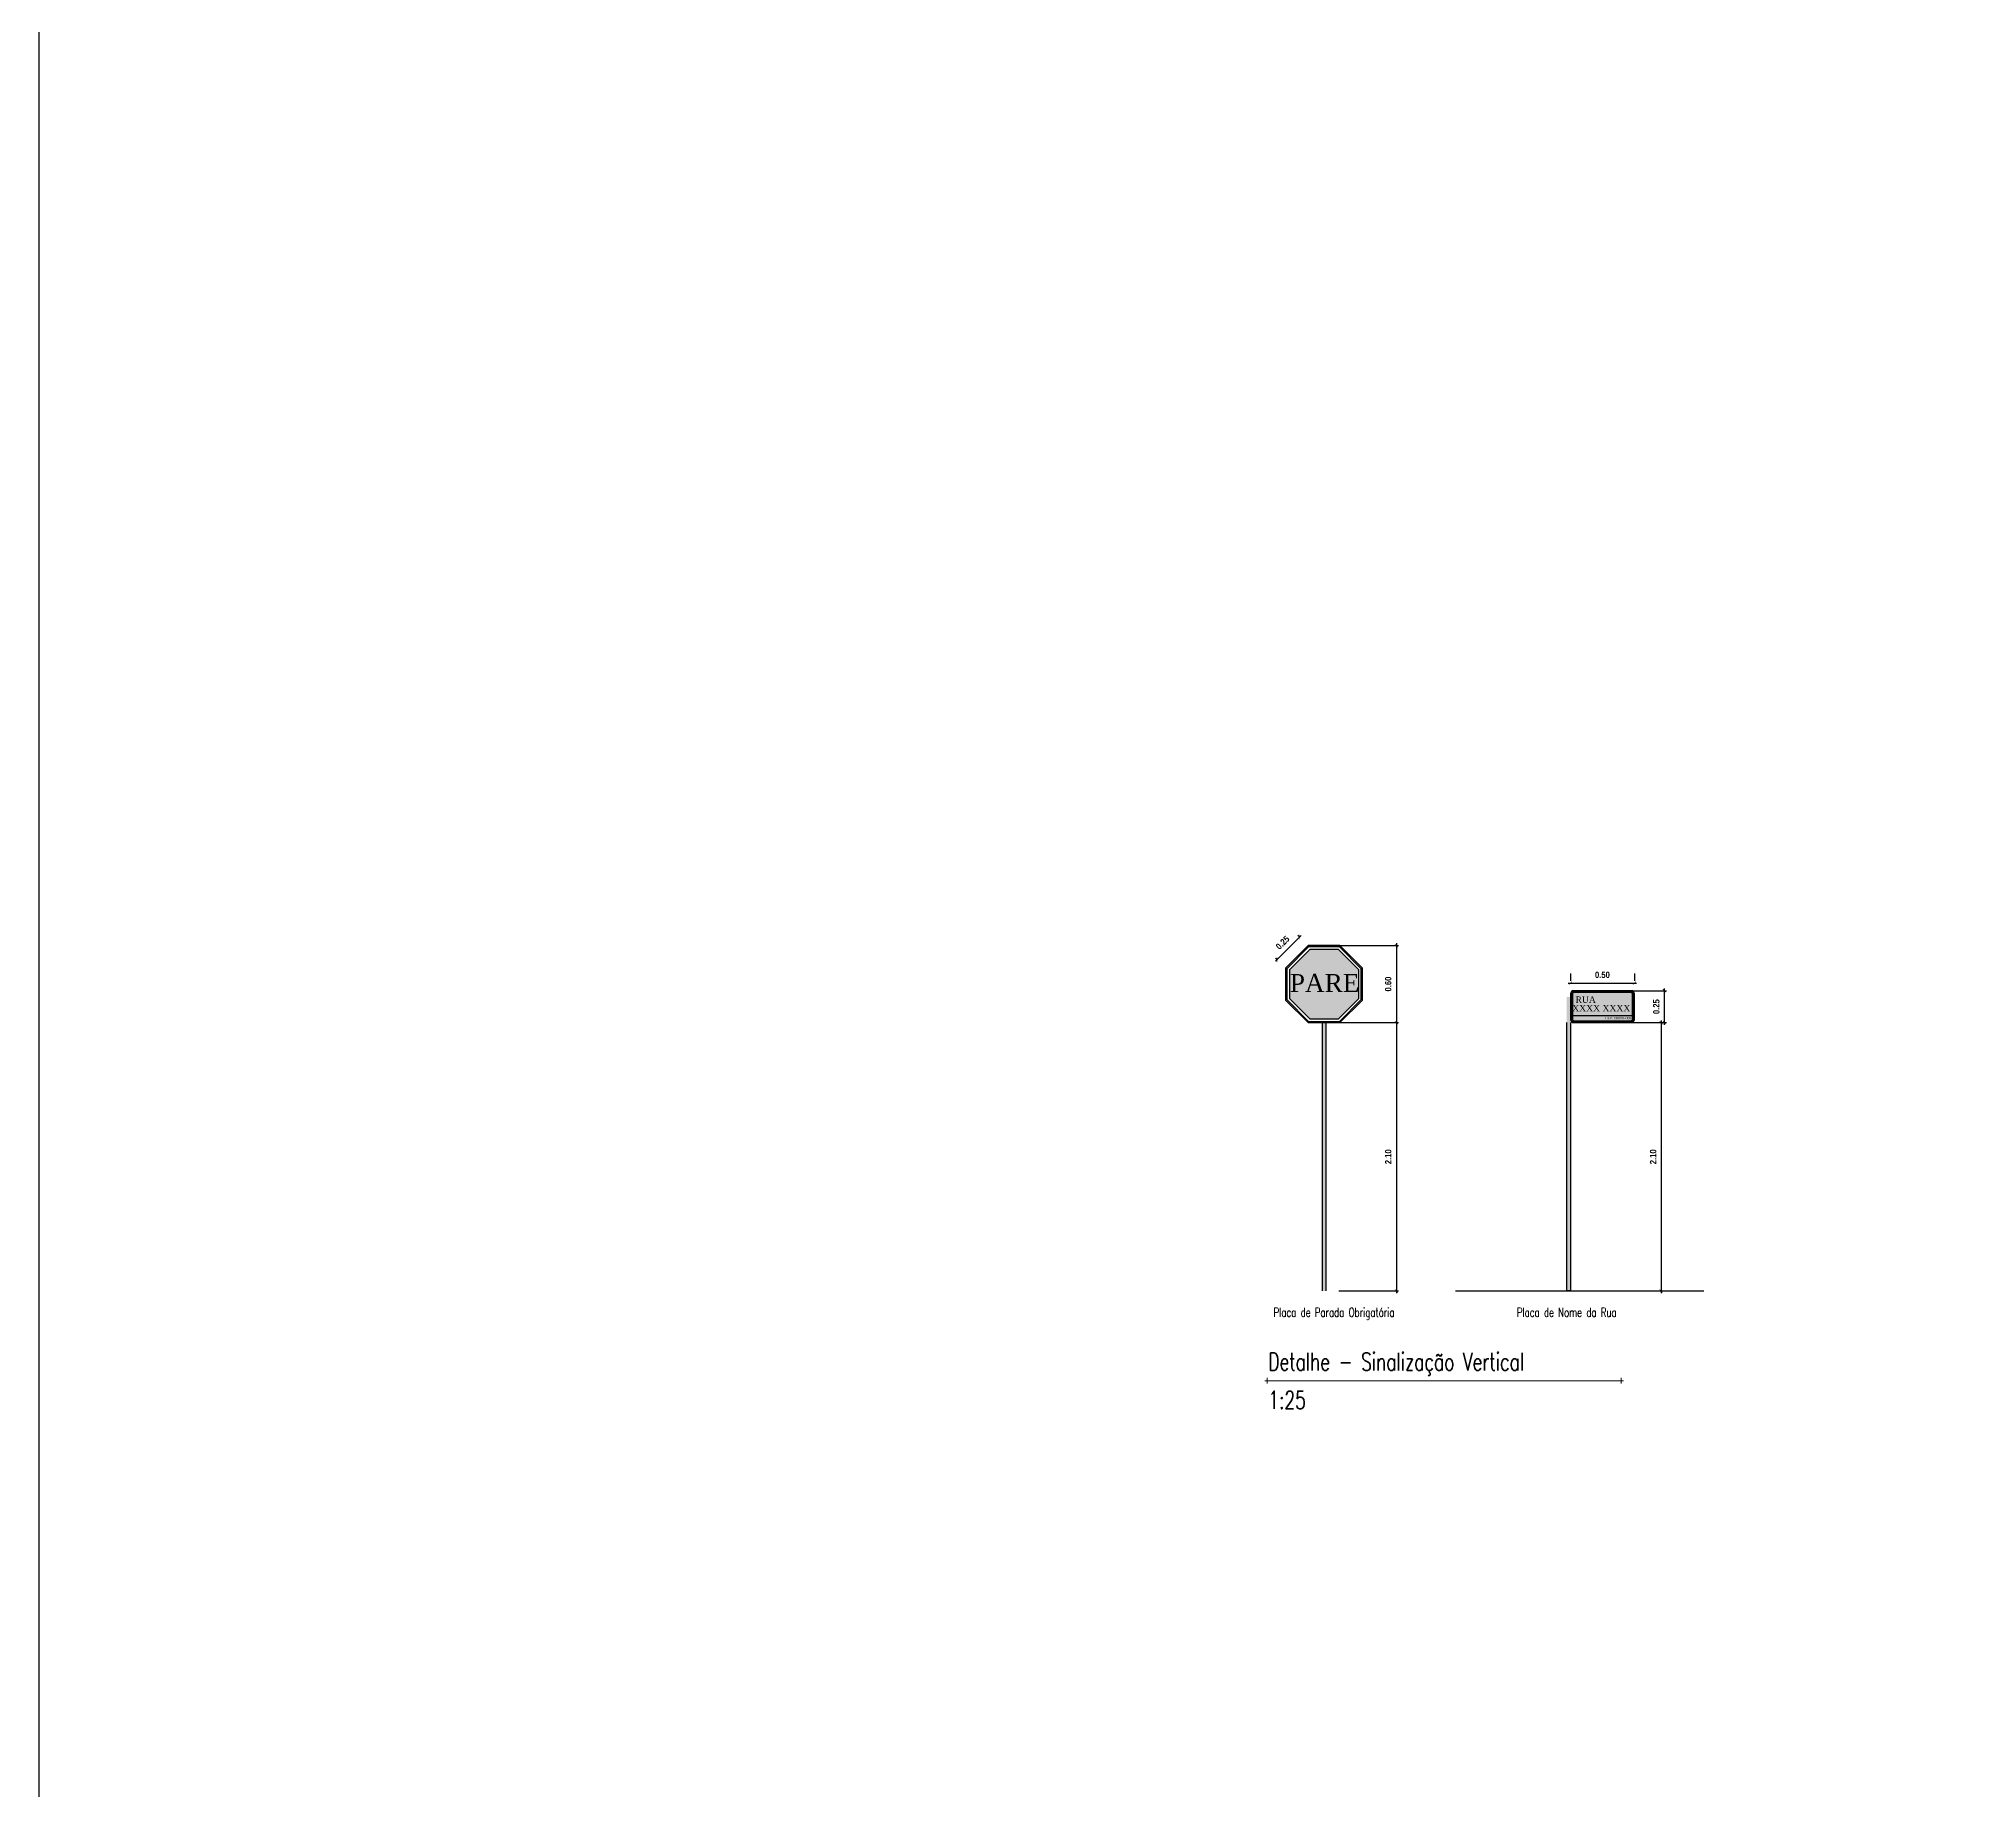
# Model space of a CAD drawing. Header units: feet. Extents: x 203667 to 205527, y 9204857 to 9205156.
# Drawn here: x 203667.39 to 203682.57, y 9204914.56 to 9204928.27 of the extents above; entities that cross this region are included whole.
import ezdxf
from ezdxf.enums import TextEntityAlignment as Align

# ---------------------------------------------------------------- set-up
doc = ezdxf.new("R2010")
doc.units = ezdxf.units.FT
doc.header["$LTSCALE"] = 0.3
doc.header["$MEASUREMENT"] = 0
doc.linetypes.add('CONTINUO', pattern=[0])
for name, color, linetype in [('Edificação Existente', 1, 'Continuous'), ('Estacas', 7, 'CONTINUO'), ('ESTAQUEAMENTO', 7, 'CONTINUO'), ('PERFIL-ESCALA', 7, 'Continuous')]:
    doc.layers.add(name, color=color, linetype=linetype)
doc.layers.add('PENA015', color=1, linetype='Continuous', lineweight=15)
doc.styles.add('COTAS', font='ariblk.ttf', dxfattribs={"width": 0.75})
doc.styles.add('PONTOS_DADOS', font='BOOKOS.TTF')
doc.styles.add('ROMANS', font='romans', dxfattribs={"height": 0.2})
doc.dimstyles.new('COTAS_25', dxfattribs={"dimscale": 25, "dimtxt": 0.002, "dimasz": 0.001, "dimexe": 0.0007, "dimexo": 0.004, "dimgap": 0.0015, "dimtad": 1, "dimzin": 0, "dimdsep": 46, "dimtxsty": 'COTAS', "dimblk1": 'ARCHTICK', "dimblk2": 'ARCHTICK', "dimsah": 1, "dimcen": 0.003, "dimdle": 0.0007, "dimaunit": 1, "dimadec": 0, "dimazin": 0, "dimtfac": 1, "dimtdec": 0, "dimtix": 1, "dimtmove": 0, "dimatfit": 3, "dimldrblk": 'ARCHTICK', "dimfxl": 1, "dimtolj": 1, "dimtzin": 0, "dimarcsym": 0})

# ---------------------------------------------------------------- blocks, each defined once
blk = doc.blocks.new('_ArchTick')
at = {"color": 0, "linetype": 'ByBlock', "const_width": 0.15}
blk.add_lwpolyline([(-0.5, -0.5), (0.5, 0.5)], dxfattribs=at)
blk = doc.blocks.new('*D117')
at = {"layer": 'Defpoints', "color": 0, "transparency": 16777216}
for p in [(203677.262, 9204921.235), (203677.328, 9204921.168), (203677.152, 9204920.992)]:
    blk.add_point(p, dxfattribs=at)
at = {"layer": 'PENA015', "color": 0, "lineweight": -2, "transparency": 16777216}
for p, q in [((203677.073, 9204921.046), (203677.274, 9204921.247)), ((203677.258, 9204921.239), (203677.249, 9204921.247)), ((203677.081, 9204921.062), (203677.073, 9204921.071))]:
    blk.add_line(p, q, dxfattribs=at)
at = {"layer": 'PENA015', "color": 0, "lineweight": -2, "transparency": 16777216, "xscale": 0.025, "yscale": 0.025, "zscale": 0.025}
for p, rotation in [((203677.262, 9204921.235), 45.00000011319547), ((203677.085, 9204921.058), 225.0000001131955)]:
    blk.add_blockref('_ArchTick', p, dxfattribs=dict(at, rotation=rotation))
at = {"layer": 'PENA015', "color": 0, "lineweight": 25, "transparency": 16777216, "insert": (203677.129, 9204921.191), "char_height": 0.05, "attachment_point": 5, "rotation": 45, "style": 'COTAS'}
blk.add_mtext('\\A1;0.25', dxfattribs=at)
blk = doc.blocks.new('*D118')
at = {"layer": 'Defpoints', "color": 0, "transparency": 16777216}
for p in [(203677.453, 9204921.168), (203677.453, 9204920.565), (203678.02, 9204920.565)]:
    blk.add_point(p, dxfattribs=at)
at = {"layer": 'PENA015', "color": 0, "lineweight": -2, "transparency": 16777216}
for p, q in [((203677.553, 9204921.168), (203678.037, 9204921.168)), ((203678.02, 9204921.186), (203678.02, 9204920.547)), ((203677.553, 9204920.565), (203678.037, 9204920.565))]:
    blk.add_line(p, q, dxfattribs=at)
at = {"layer": 'PENA015', "color": 0, "lineweight": -2, "transparency": 16777216, "xscale": 0.025, "yscale": 0.025, "zscale": 0.025}
for p, rotation in [((203678.02, 9204921.168), 90), ((203678.02, 9204920.565), 270)]:
    blk.add_blockref('_ArchTick', p, dxfattribs=dict(at, rotation=rotation))
at = {"layer": 'PENA015', "color": 0, "lineweight": 25, "transparency": 16777216, "insert": (203677.956, 9204920.867), "char_height": 0.05, "attachment_point": 5, "rotation": 90, "style": 'COTAS'}
blk.add_mtext('\\A1;0.60', dxfattribs=at)
blk = doc.blocks.new('*D119')
at = {"layer": 'Defpoints', "color": 0, "transparency": 16777216}
for p in [(203677.453, 9204920.565), (203677.468, 9204918.465), (203678.02, 9204918.465)]:
    blk.add_point(p, dxfattribs=at)
at = {"layer": 'PENA015', "color": 0, "lineweight": -2, "transparency": 16777216}
for p, q in [((203677.553, 9204920.565), (203678.037, 9204920.565)), ((203678.02, 9204920.582), (203678.02, 9204918.447)), ((203677.568, 9204918.465), (203678.037, 9204918.465))]:
    blk.add_line(p, q, dxfattribs=at)
at = {"layer": 'PENA015', "color": 0, "lineweight": -2, "transparency": 16777216, "xscale": 0.025, "yscale": 0.025, "zscale": 0.025}
for p, rotation in [((203678.02, 9204920.565), 90), ((203678.02, 9204918.465), 270)]:
    blk.add_blockref('_ArchTick', p, dxfattribs=dict(at, rotation=rotation))
at = {"layer": 'PENA015', "color": 0, "lineweight": 25, "transparency": 16777216, "insert": (203677.956, 9204919.515), "char_height": 0.05, "attachment_point": 5, "rotation": 90, "style": 'COTAS'}
blk.add_mtext('\\A1;2.10', dxfattribs=at)
blk = doc.blocks.new('*D67')
at = {"layer": 'Defpoints', "color": 0, "transparency": 16777216}
for p in [(203679.473, 9204920.565), (203679.473, 9204918.465), (203680.093, 9204918.465)]:
    blk.add_point(p, dxfattribs=at)
at = {"layer": 'PENA015', "color": 0, "lineweight": -2, "transparency": 16777216}
for p, q in [((203679.573, 9204920.565), (203680.111, 9204920.565)), ((203680.093, 9204920.582), (203680.093, 9204918.447)), ((203679.573, 9204918.465), (203680.111, 9204918.465))]:
    blk.add_line(p, q, dxfattribs=at)
at = {"layer": 'PENA015', "color": 0, "lineweight": -2, "transparency": 16777216, "xscale": 0.025, "yscale": 0.025, "zscale": 0.025}
for p, rotation in [((203680.093, 9204920.565), 90), ((203680.093, 9204918.465), 270)]:
    blk.add_blockref('_ArchTick', p, dxfattribs=dict(at, rotation=rotation))
at = {"layer": 'PENA015', "color": 0, "lineweight": 25, "transparency": 16777216, "insert": (203680.03, 9204919.515), "char_height": 0.05, "attachment_point": 5, "rotation": 90, "style": 'COTAS'}
blk.add_mtext('\\A1;2.10', dxfattribs=at)
blk = doc.blocks.new('*D68')
at = {"layer": 'Defpoints', "color": 0, "transparency": 16777216}
for p in [(203679.498, 9204920.815), (203680.118, 9204920.815), (203679.473, 9204920.565)]:
    blk.add_point(p, dxfattribs=at)
at = {"layer": 'PENA015', "color": 0, "lineweight": -2, "transparency": 16777216}
for p, q in [((203679.598, 9204920.815), (203680.136, 9204920.815)), ((203680.118, 9204920.547), (203680.118, 9204920.832)), ((203679.573, 9204920.565), (203680.136, 9204920.565))]:
    blk.add_line(p, q, dxfattribs=at)
at = {"layer": 'PENA015', "color": 0, "lineweight": -2, "transparency": 16777216, "xscale": 0.025, "yscale": 0.025, "zscale": 0.025}
for p, rotation in [((203680.118, 9204920.815), 90), ((203680.118, 9204920.565), 270)]:
    blk.add_blockref('_ArchTick', p, dxfattribs=dict(at, rotation=rotation))
at = {"layer": 'PENA015', "color": 0, "lineweight": 25, "transparency": 16777216, "insert": (203680.055, 9204920.69), "char_height": 0.05, "attachment_point": 5, "rotation": 90, "style": 'COTAS'}
blk.add_mtext('\\A1;0.25', dxfattribs=at)
blk = doc.blocks.new('*D69')
at = {"layer": 'Defpoints', "color": 0, "transparency": 16777216}
for p in [(203679.383, 9204920.85), (203679.883, 9204920.875), (203679.883, 9204920.85)]:
    blk.add_point(p, dxfattribs=at)
at = {"layer": 'PENA015', "color": 0, "lineweight": -2, "transparency": 16777216}
for p, q in [((203679.383, 9204920.95), (203679.383, 9204920.893)), ((203679.883, 9204920.95), (203679.883, 9204920.893)), ((203679.365, 9204920.875), (203679.9, 9204920.875))]:
    blk.add_line(p, q, dxfattribs=at)
at = {"layer": 'PENA015', "color": 0, "lineweight": -2, "transparency": 16777216, "xscale": 0.025, "yscale": 0.025, "zscale": 0.025, "rotation": 180}
blk.add_blockref('_ArchTick', (203679.383, 9204920.875), dxfattribs=at)
at = {"layer": 'PENA015', "color": 0, "lineweight": -2, "transparency": 16777216, "xscale": 0.025, "yscale": 0.025, "zscale": 0.025}
blk.add_blockref('_ArchTick', (203679.883, 9204920.875), dxfattribs=at)
at = {"layer": 'PENA015', "color": 0, "lineweight": 25, "transparency": 16777216, "insert": (203679.633, 9204920.939), "char_height": 0.05, "attachment_point": 5, "style": 'COTAS'}
blk.add_mtext('\\A1;0.50', dxfattribs=at)

msp = doc.modelspace()

# ---------------------------------------------------------------- hatches: boundary and pattern name
at = {"layer": 'Edificação Existente', "lineweight": 25}
h = msp.add_hatch(color=1, dxfattribs=at)
h.paths.add_polyline_path([(203677.578, 9204921.168), (203677.328, 9204921.168), (203677.152, 9204920.992), (203677.152, 9204920.742), (203677.328, 9204920.565), (203677.578, 9204920.565), (203677.755, 9204920.742), (203677.755, 9204920.992)])
h.paths.add_polyline_path([(203677.745, 9204920.987), (203677.745, 9204920.746), (203677.574, 9204920.575), (203677.333, 9204920.575), (203677.162, 9204920.746), (203677.162, 9204920.987), (203677.333, 9204921.158), (203677.574, 9204921.158)], flags=16)
h.paths.add_polyline_path([(203677.725, 9204920.979), (203677.725, 9204920.754), (203677.566, 9204920.595), (203677.341, 9204920.595), (203677.182, 9204920.754), (203677.182, 9204920.979), (203677.341, 9204921.138), (203677.566, 9204921.138)], flags=0)
for color, points in [(1, [(203677.725, 9204920.979), (203677.566, 9204921.138), (203677.341, 9204921.138), (203677.182, 9204920.979), (203677.182, 9204920.754), (203677.341, 9204920.595), (203677.566, 9204920.595), (203677.725, 9204920.754)]), (7, [(203679.383, 9204920.765), (203679.353, 9204920.765), (203679.353, 9204918.465), (203679.383, 9204918.465)]), (7, [(203677.468, 9204920.565), (203677.438, 9204920.565), (203677.438, 9204918.465), (203677.468, 9204918.465)])]:
    msp.add_hatch(color=color, dxfattribs=at).paths.add_polyline_path(points)
h = msp.add_hatch(color=5, dxfattribs=at)
h.dxf.hatch_style = 1
h.paths.add_polyline_path([(203679.858, 9204920.815), (203679.408, 9204920.815, 0.414214), (203679.383, 9204920.79), (203679.383, 9204920.59, 0.414214), (203679.408, 9204920.565), (203679.858, 9204920.565, 0.414214), (203679.883, 9204920.59), (203679.883, 9204920.79, 0.414214)])
h.paths.add_polyline_path([(203679.878, 9204920.79), (203679.878, 9204920.59, -0.414214), (203679.858, 9204920.57), (203679.408, 9204920.57, -0.414214), (203679.388, 9204920.59), (203679.388, 9204920.79, -0.414214), (203679.408, 9204920.81), (203679.858, 9204920.81, -0.414214)], flags=16)
h.paths.add_polyline_path([(203679.868, 9204920.79), (203679.868, 9204920.59, -0.414214), (203679.858, 9204920.58), (203679.408, 9204920.58, -0.414214), (203679.398, 9204920.59), (203679.398, 9204920.79, -0.414214), (203679.408, 9204920.8), (203679.858, 9204920.8, -0.414214)], flags=0)
h = msp.add_hatch(color=7, dxfattribs=at)
h.dxf.hatch_style = 1
h.paths.add_polyline_path([(203679.858, 9204920.81), (203679.408, 9204920.81, 0.414214), (203679.388, 9204920.79), (203679.388, 9204920.59, 0.414214), (203679.408, 9204920.57), (203679.858, 9204920.57, 0.414214), (203679.878, 9204920.59), (203679.878, 9204920.79, 0.414214)])
h.paths.add_polyline_path([(203679.868, 9204920.79), (203679.868, 9204920.59, -0.414214), (203679.858, 9204920.58), (203679.408, 9204920.58, -0.414214), (203679.398, 9204920.59), (203679.398, 9204920.79, -0.414214), (203679.408, 9204920.8), (203679.858, 9204920.8, -0.414214)], flags=16)
h = msp.add_hatch(color=5, dxfattribs=at)
h.dxf.hatch_style = 1
h.paths.add_polyline_path([(203679.868, 9204920.79, 0.414214), (203679.858, 9204920.8), (203679.408, 9204920.8, 0.414214), (203679.398, 9204920.79), (203679.398, 9204920.59, 0.414214), (203679.408, 9204920.58), (203679.858, 9204920.58, 0.414214), (203679.868, 9204920.59)])

# ---------------------------------------------------------------- linework, layer by layer
at = {"lineweight": 20}
for p, q in [((203676.99, 9204917.762), (203679.799, 9204917.762)), ((203677.009, 9204917.785), (203677.009, 9204917.739)), ((203679.78, 9204917.785), (203679.78, 9204917.739))]:
    msp.add_line(p, q, dxfattribs=at)
at = {"layer": 'Edificação Existente', "color": 7, "lineweight": 25}
for p, q in [((203677.438, 9204920.565), (203677.438, 9204918.465)), ((203677.468, 9204920.565), (203677.468, 9204918.465)), ((203679.353, 9204920.565), (203679.353, 9204918.465)), ((203679.383, 9204920.565), (203679.383, 9204918.465)), ((203679.383, 9204918.465), (203679.353, 9204918.465))]:
    msp.add_line(p, q, dxfattribs=at)
at = {"layer": 'Edificação Existente', "color": 1, "lineweight": 25}
msp.add_lwpolyline([(203677.328, 9204920.565), (203677.578, 9204920.565), (203677.755, 9204920.742), (203677.755, 9204920.992), (203677.578, 9204921.168), (203677.328, 9204921.168), (203677.152, 9204920.992), (203677.152, 9204920.742)], close=True, dxfattribs=at)
at = {"layer": 'Edificação Existente', "color": 7, "lineweight": 25}
for points in [[(203677.333, 9204920.575), (203677.574, 9204920.575), (203677.745, 9204920.746), (203677.745, 9204920.987), (203677.574, 9204921.158), (203677.333, 9204921.158), (203677.162, 9204920.987), (203677.162, 9204920.746)], [(203677.341, 9204920.595), (203677.566, 9204920.595), (203677.725, 9204920.754), (203677.725, 9204920.979), (203677.566, 9204921.138), (203677.341, 9204921.138), (203677.182, 9204920.979), (203677.182, 9204920.754)]]:
    msp.add_lwpolyline(points, close=True, dxfattribs=at)
for points in [[(203679.408, 9204920.565), (203679.858, 9204920.565, 0.414214), (203679.883, 9204920.59), (203679.883, 9204920.79, 0.414214), (203679.858, 9204920.815), (203679.408, 9204920.815, 0.414214), (203679.383, 9204920.79), (203679.383, 9204920.59, 0.414214)], [(203679.408, 9204920.57), (203679.858, 9204920.57, 0.414214), (203679.878, 9204920.59), (203679.878, 9204920.79, 0.414214), (203679.858, 9204920.81), (203679.408, 9204920.81, 0.414214), (203679.388, 9204920.79), (203679.388, 9204920.59, 0.414214)], [(203679.408, 9204920.58), (203679.858, 9204920.58, 0.414214), (203679.868, 9204920.59), (203679.868, 9204920.79, 0.414214), (203679.858, 9204920.8), (203679.408, 9204920.8, 0.414214), (203679.398, 9204920.79), (203679.398, 9204920.59, 0.414214)]]:
    msp.add_lwpolyline(points, format="xyb", close=True, dxfattribs=at)
msp.add_lwpolyline([(203679.398, 9204920.62), (203679.868, 9204920.62)], dxfattribs=at)
at = {"layer": 'Estacas'}
msp.add_lwpolyline([(203667.39, 9204889.591), (203738.497, 9204889.591), (203738.497, 9204941.978), (203667.39, 9204941.978)], close=True, dxfattribs=at)
at = {"layer": 'ESTAQUEAMENTO', "lineweight": 25}
msp.add_line((203678.482, 9204918.465), (203680.426, 9204918.465), dxfattribs=at)

# ---------------------------------------------------------------- texts
at = {"color": 7, "lineweight": 25, "true_color": 0xffffff, "style": 'PONTOS_DADOS'}
for s, height, p in [('PARE', 0.141, (203677.458, 9204920.946)), ('RUA', 0.05, (203679.502, 9204920.77)), ('XXXX XXXX', 0.05, (203679.624, 9204920.703)), ('CEP: 00000-000', 0.02, (203679.757, 9204920.61))]:
    msp.add_text(s, height=height, dxfattribs=at).set_placement(p, align=Align.TOP_CENTER)
at = {"layer": 'PERFIL-ESCALA', "lineweight": 20, "style": 'ROMANS', "width": 0.7}
for s, height, p in [('Placa de Parada Obrigatória', 0.07, (203677.058, 9204918.262)), ('Placa de Nome da Rua', 0.07, (203678.963, 9204918.262)), ('Detalhe - Sinalização Vertical', 0.14, (203677.017, 9204917.841)), ('1:25', 0.14, (203677.017, 9204917.541))]:
    msp.add_text(s, height=height, dxfattribs=at).set_placement(p)

# ---------------------------------------------------------------- dimensions: what is measured, and where the dimension line sits
at = {"layer": 'PENA015', "lineweight": 25}
for p1, p2, distance, picture, middle in [((203677.152, 9204920.992), (203677.328, 9204921.168), 0.094, '*D117', (203677.129, 9204921.191)), ((203677.453, 9204921.168), (203677.453, 9204920.565), 0.566, '*D118', (203677.956, 9204920.867)), ((203679.383, 9204920.85), (203679.883, 9204920.85), 0.025, '*D69', (203679.633, 9204920.939))]:
    dim = msp.add_aligned_dim(p1=p1, p2=p2, distance=distance, dimstyle='COTAS_25', dxfattribs=at)
    dim.commit()
    dim.dimension.update_dxf_attribs({"geometry": picture, "text_midpoint": middle})
dim = msp.add_linear_dim(base=(203680.118, 9204920.815), p1=(203679.473, 9204920.565), p2=(203679.498, 9204920.815), angle=90, dimstyle='COTAS_25', dxfattribs=at)
dim.commit()
dim.dimension.update_dxf_attribs({"geometry": '*D68', "text_midpoint": (203680.118, 9204920.69), "dimtype": 160})
for base, p1, p2, picture, middle in [((203678.02, 9204918.465), (203677.453, 9204920.565), (203677.468, 9204918.465), '*D119', (203677.956, 9204919.515)), ((203680.093, 9204918.465), (203679.473, 9204920.565), (203679.473, 9204918.465), '*D67', (203680.03, 9204919.515))]:
    dim = msp.add_linear_dim(base=base, p1=p1, p2=p2, angle=90, dimstyle='COTAS_25', dxfattribs=at)
    dim.commit()
    dim.dimension.update_dxf_attribs({"geometry": picture, "text_midpoint": middle})

doc.saveas('drawing.dxf')
